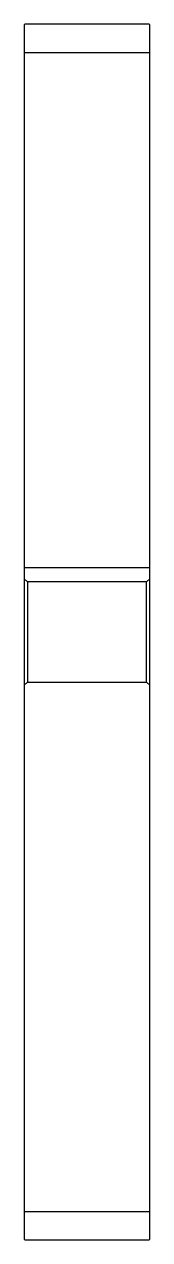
# Model space of a CAD drawing. Header units: metres. Extents: x 205 to 344, y 77 to 271.
# Drawn here: x 205.1 to 225.1, y 76.9 to 270.9 of the extents above; entities outside this region: 2.
import ezdxf

# ---------------------------------------------------------------- set-up
doc = ezdxf.new("R2010")
doc.units = ezdxf.units.M

msp = doc.modelspace()

# ---------------------------------------------------------------- linework, layer by layer
at = {"color": 4}
for p, q in [((205.146744, 266.36142), (225.146744, 266.36142)), ((205.146744, 184.161423), (225.146744, 184.161423)), ((225.146744, 182.36142), (224.646744, 181.86142)), ((205.146744, 165.36142), (205.646744, 165.86142)), ((225.146744, 165.36142), (224.646744, 165.86142)), ((205.146744, 81.36142), (225.146744, 81.36142))]:
    msp.add_line(p, q, dxfattribs=at)
for points in [[(205.146744, 165.36142), (205.146744, 76.961418), (205.24675, 76.86142), (225.046738, 76.86142), (225.146744, 76.961418), (225.146744, 270.761414), (225.046738, 270.86142), (205.24675, 270.86142), (205.146744, 270.761414), (205.146744, 165.36142)], [(205.146744, 182.36142), (205.646744, 181.86142), (205.646744, 165.86142), (224.646744, 165.86142), (224.646744, 181.86142), (205.646744, 181.86142)], [(338.635864, 181.460754), (338.635864, 184.161423), (333.635864, 184.161423), (333.635864, 181.460754)]]:
    msp.add_lwpolyline(points, dxfattribs=at)
msp.add_arc((336.135864, 173.86142), 8, 108.20995733, 71.79004267, dxfattribs=at)

doc.saveas('drawing.dxf')
